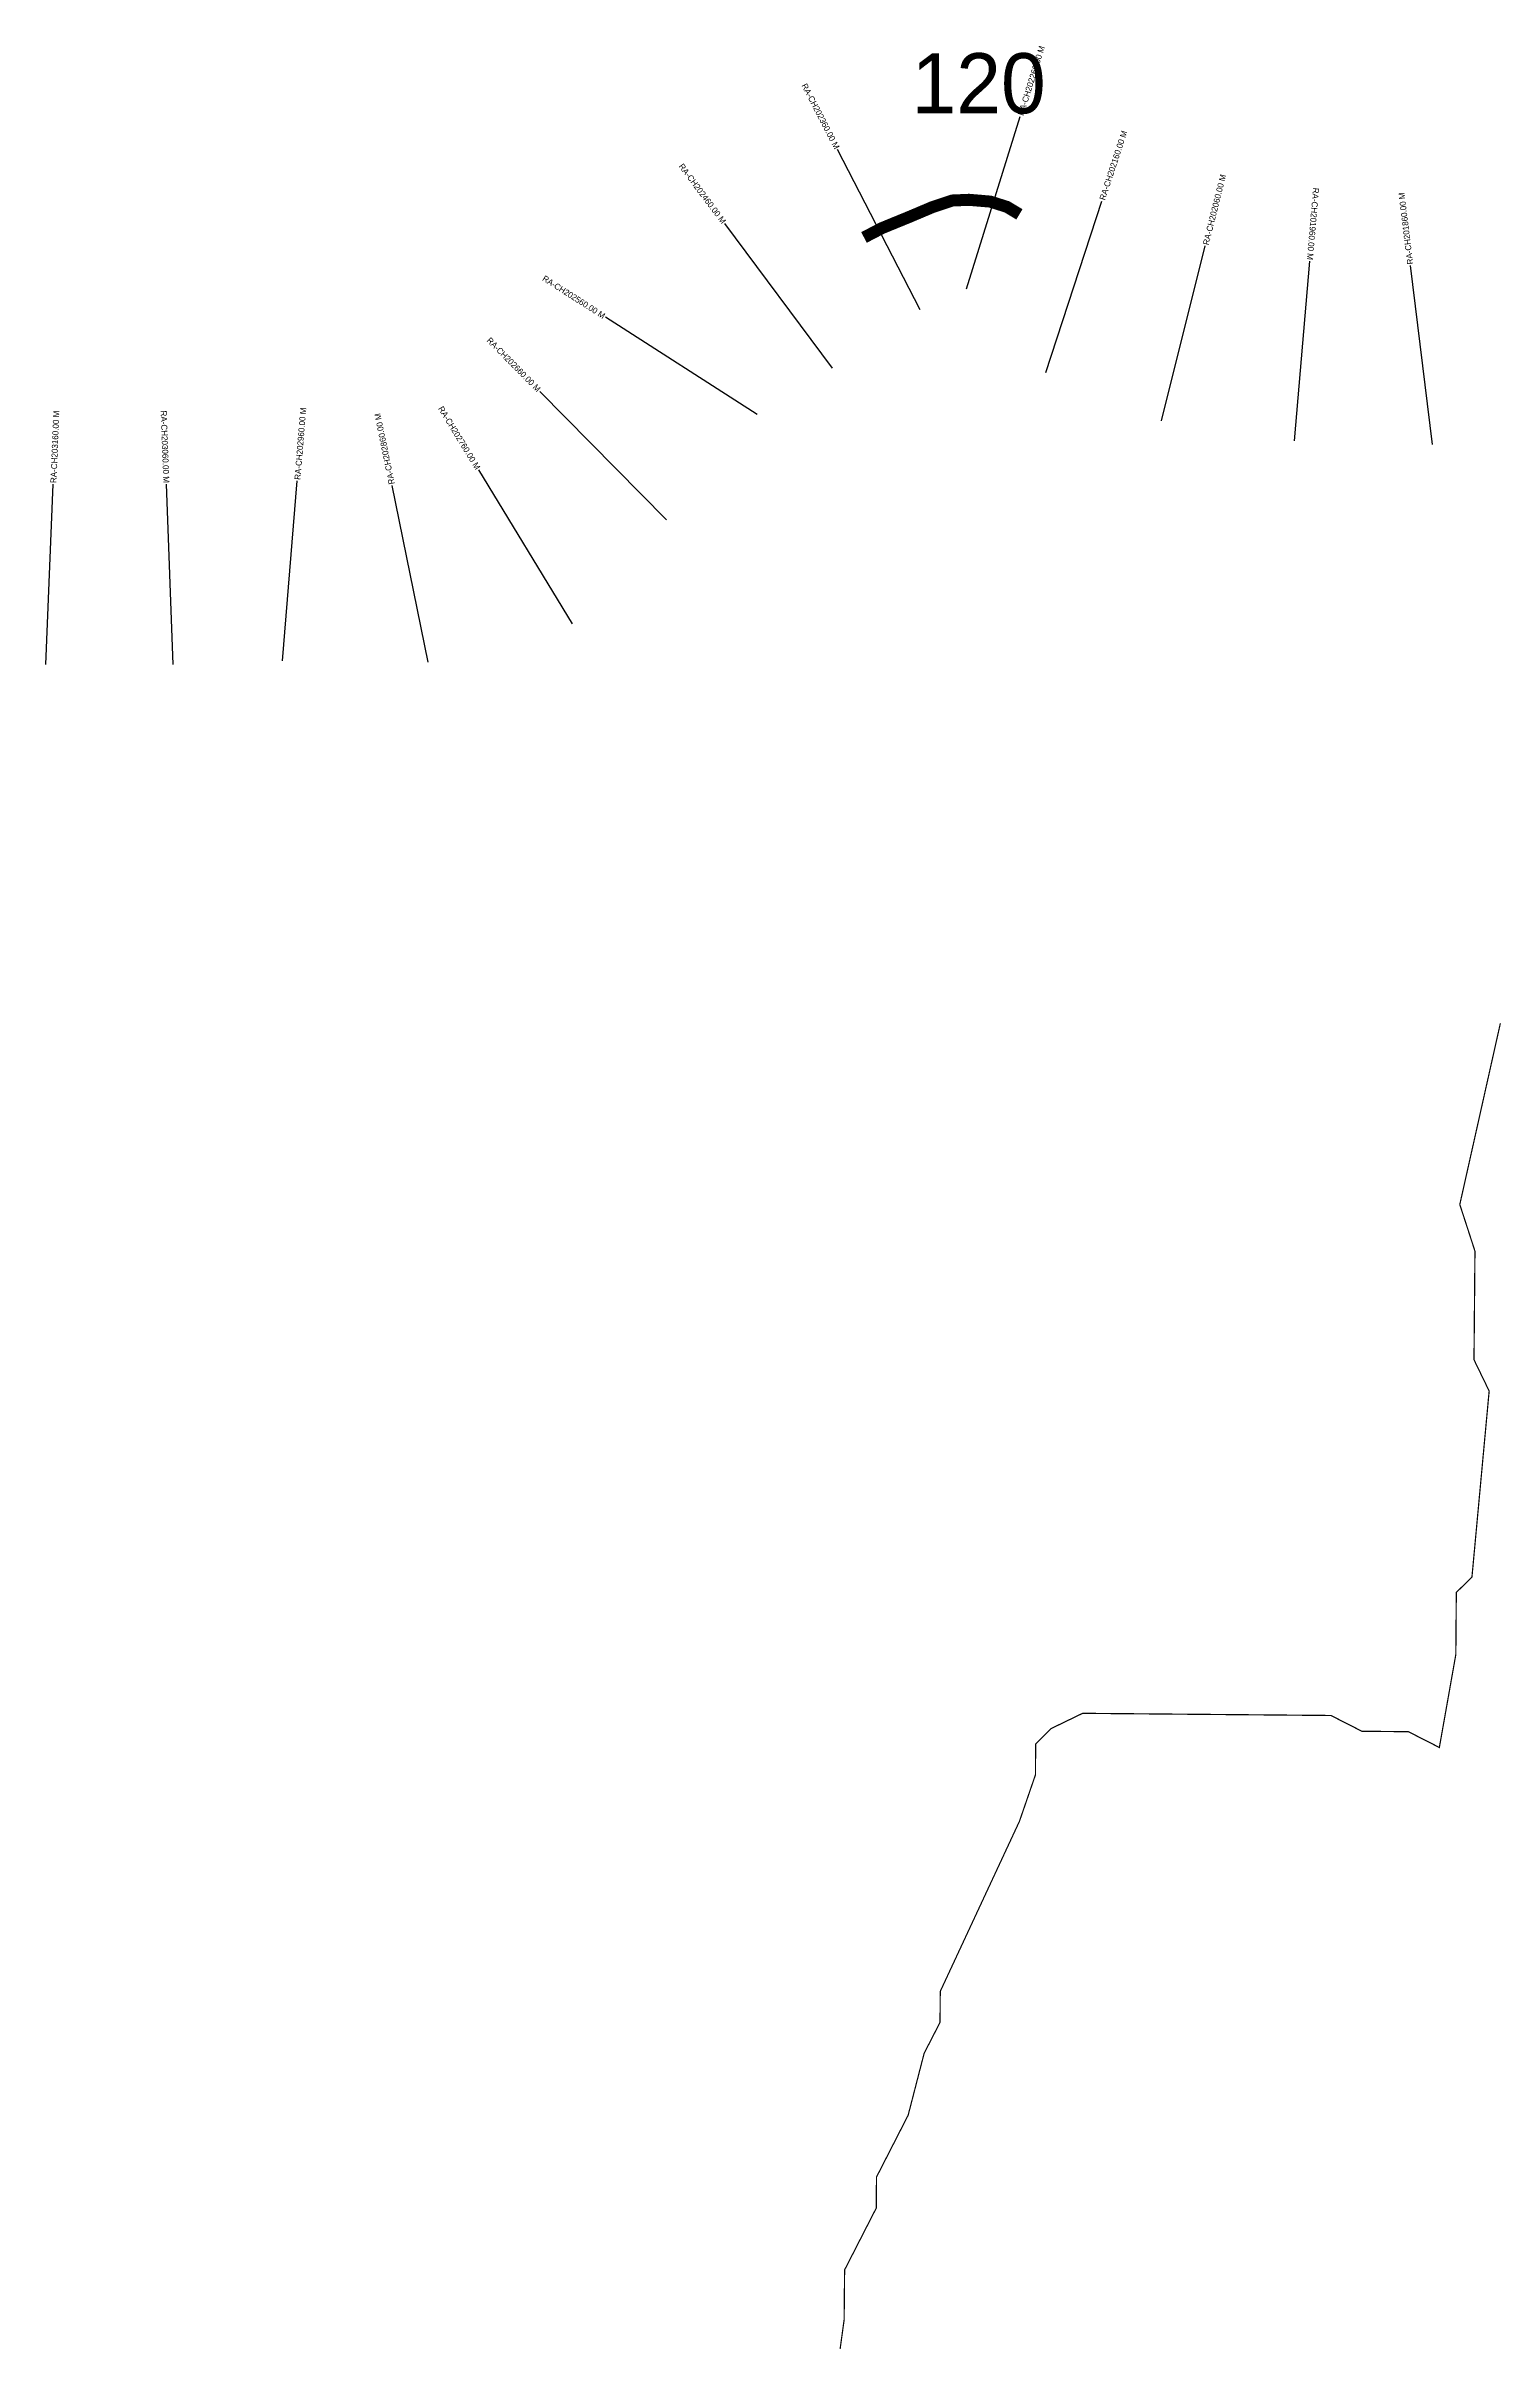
# Model space of a CAD drawing. Header units: metres. Extents: x 274638 to 279758, y 2076885 to 2080664.
# Drawn here: x 276023 to 277227, y 2078755 to 2080664 of the extents above; entities that cross this region are included whole.
import ezdxf
from ezdxf.enums import TextEntityAlignment as Align

# ---------------------------------------------------------------- set-up
doc = ezdxf.new("R2010")
doc.units = ezdxf.units.M
for name, color, linetype in [('ARTIFICIALLY PROTECTED', 4, 'Continuous'), ('CS', 134, 'Continuous'), ('CSMark', 210, 'Continuous')]:
    doc.layers.add(name, color=color, linetype=linetype)

msp = doc.modelspace()

# ---------------------------------------------------------------- linework, layer by layer
at = {"color": 6, "const_width": 1}
msp.add_lwpolyline([(276672.6, 2078673), (276686.4, 2078773.3), (276686.8, 2078814.8), (276713.1, 2078866.2), (276713.3, 2078892), (276739.6, 2078943.4), (276752.9, 2078994.9), (276766.1, 2079020.6), (276766.3, 2079046.4), (276832.1, 2079187.8), (276845.4, 2079226.4), (276845.6, 2079252.2), (276858.6, 2079265), (276884.6, 2079277.6), (277091, 2079275.8), (277116.7, 2079262.7), (277155.4, 2079262.3), (277181.1, 2079249.2), (277194.8, 2079326.5), (277195.2, 2079378.1), (277208.2, 2079390.9), (277222.5, 2079545.6), (277209.9, 2079571.6), (277210.7, 2079661.9), (277198.1, 2079700.7), (277231.8, 2079851.3)], dxfattribs=at)
at = {"layer": 'ARTIFICIALLY PROTECTED', "const_width": 10, "flags": 128}
msp.add_lwpolyline([(276832.1, 2080524), (276821.8, 2080530.2), (276807.9, 2080534.6), (276790.2, 2080536.1), (276776.2, 2080535.5), (276759.5, 2080529.9), (276740.6, 2080521.9), (276717.9, 2080512.6), (276702.9, 2080504.8)], dxfattribs=at)
at = {"layer": 'CS'}
for p, q in [((276788.1, 2080462.2), (276832.7, 2080605.4)), ((276749.6, 2080444.5), (276681, 2080577.9)), ((276854, 2080392.5), (276900.5, 2080535.1)), ((276676.8, 2080396.1), (276587.2, 2080516.3)), ((276950.3, 2080352.2), (276986.6, 2080497.7)), ((277060.6, 2080335.7), (277073.5, 2080485.1)), ((277175.4, 2080332.5), (277157.1, 2080481.4)), ((276614.2, 2080357.5), (276488, 2080438.5)), ((276538.7, 2080269.9), (276433.6, 2080376.8)), ((276460.7, 2080183.4), (276382.7, 2080311.5)), ((276023, 2080149.7), (276029.1, 2080299.6)), ((276128.8, 2080149.8), (276123.1, 2080299.7)), ((276219.7, 2080152.8), (276231.9, 2080302.3)), ((276340.7, 2080151.6), (276310.7, 2080298.5))]:
    msp.add_line(p, q, dxfattribs=at)

# ---------------------------------------------------------------- texts
at = {"insert": (276742.4, 2080658), "char_height": 50, "attachment_point": 1}
msp.add_mtext_dynamic_manual_height_columns('120', width=84.374, gutter_width=1, heights=[74.2], dxfattribs=at)
at = {"layer": 'CSMark'}
for s, rotation, p in [('RA-CH202260.00 M', 72.7196, (276833, 2080606.4)), ('RA-CH202160.00 M', 71.9403, (276900.8, 2080536.1)), ('RA-CH202060.00 M', 75.9843, (276986.9, 2080498.7)), ('RA-CH201860.00 M', 97.0064, (277156.9, 2080482.4)), ('RA-CH203160.00 M', 87.6607, (276029.2, 2080300.6)), ('RA-CH202960.00 M', 85.3206, (276232, 2080303.3)), ('RA-CH202860.00 M', 101.5708, (276310.5, 2080299.5))]:
    msp.add_text(s, height=5, rotation=rotation, dxfattribs=at).set_placement(p, align=Align.MIDDLE_LEFT)
for s, rotation, p in [('RA-CH202360.00 M', 297.2126, (276680.6, 2080578.8)), ('RA-CH202460.00 M', 306.7126, (276586.6, 2080517.1)), ('RA-CH201960.00 M', 265.0629, (277073.5, 2080486.1)), ('RA-CH202560.00 M', 327.333, (276487.1, 2080439)), ('RA-CH202660.00 M', 314.5165, (276432.9, 2080377.6)), ('RA-CH203060.00 M', 272.1731, (276123.1, 2080300.7)), ('RA-CH202760.00 M', 301.3561, (276382.2, 2080312.4))]:
    msp.add_text(s, height=5, rotation=rotation, dxfattribs=at).set_placement(p, align=Align.MIDDLE_RIGHT)

doc.saveas('drawing.dxf')
